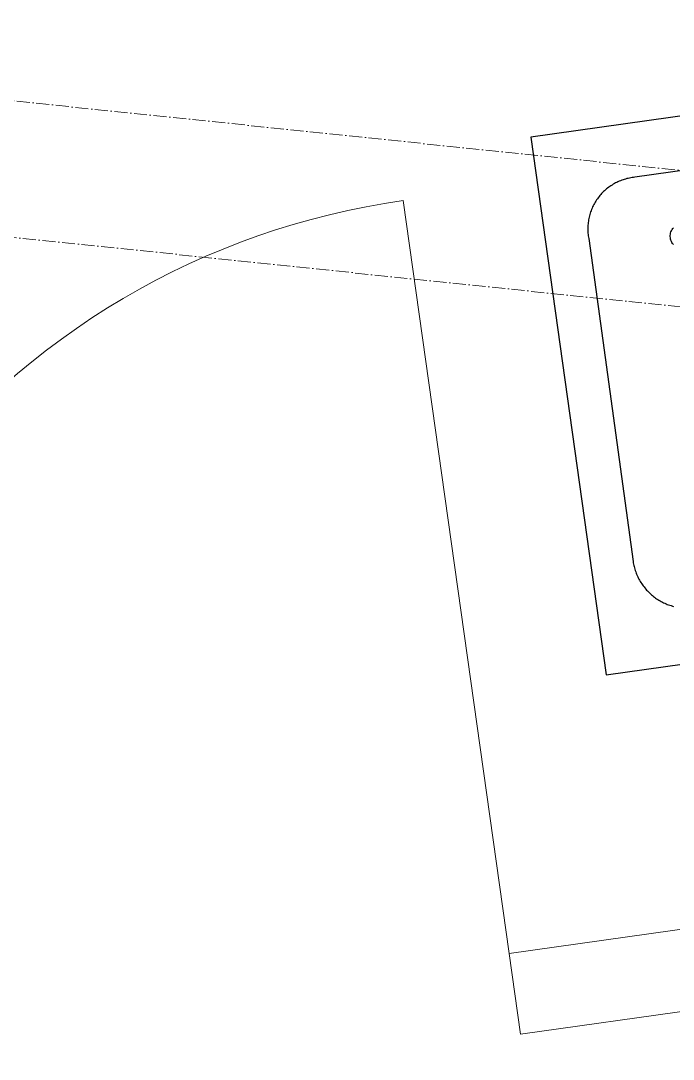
# Model space of a CAD drawing. Header units: millimetres. Extents: x -159872 to 386485, y -250577 to 158966.
# Drawn here: x 179347 to 179948, y 1545 to 2501 of the extents above; entities that cross this region are included whole.
import ezdxf

# ---------------------------------------------------------------- set-up
doc = ezdxf.new("R2010")
doc.units = ezdxf.units.MM
doc.linetypes.add('ACAD_ISO10W100', pattern=[18, 12, -3, 0, -3])
for name, color, linetype, lineweight in [('LDS-equipment-kitchen equipment', 3, 'Continuous', 13), ('LDS-struct-extg-ceiling beams', 252, 'ACAD_ISO10W100', 9), ('WS-SINK UNIT', 3, 'Continuous', 13), ('WS-SINK UNIT TRANS', 62, 'Continuous', 13)]:
    doc.layers.add(name, color=color, linetype=linetype, lineweight=lineweight)

# ---------------------------------------------------------------- blocks, each defined once
blk = doc.blocks.new('JANITORIAL SINK_1')
at = {"layer": 'WS-SINK UNIT', "lineweight": 25}
for points in [[(250, 700, 0), (-250, 700, 0), (-250, 0, 0), (250, 0, 0), (250, 700, 0)], [(-200, 370.34, 0), (-200, 89.83, 0), (-200.04, 88.59, 0), (-200.06, 87.34, 0), (-200.04, 86.1, 0), (-199.98, 84.86, 0), (-199.9, 83.61, 0), (-199.78, 82.38, 0), (-199.63, 81.14, 0), (-199.45, 79.91, 0), (-199.24, 78.68, 0), (-198.99, 77.46, 0), (-198.71, 76.25, 0), (-198.4, 75.05, 0), (-198.06, 73.85, 0), (-197.69, 72.66, 0), (-197.29, 71.48, 0), (-196.86, 70.32, 0), (-196.39, 69.16, 0), (-195.9, 68.02, 0), (-195.38, 66.89, 0), (-194.83, 65.78, 0), (-194.25, 64.68, 0), (-193.64, 63.59, 0), (-193, 62.52, 0), (-192.33, 61.47, 0), (-191.64, 60.44, 0), (-190.92, 59.42, 0), (-190.18, 58.42, 0), (-189.41, 57.45, 0), (-188.61, 56.49, 0), (-187.79, 55.56, 0), (-186.95, 54.64, 0), (-186.08, 53.75, 0), (-185.19, 52.88, 0), (-184.27, 52.04, 0), (-183.34, 51.22, 0), (-182.38, 50.42, 0), (-181.41, 49.65, 0), (-180.41, 48.91, 0), (-179.39, 48.19, 0), (-178.36, 47.5, 0), (-177.31, 46.83, 0), (-176.24, 46.19, 0), (-175.15, 45.58, 0), (-174.05, 45, 0), (-172.94, 44.45, 0), (-171.81, 43.93, 0), (-170.67, 43.44, 0), (-169.51, 42.97, 0), (-168.35, 42.54, 0), (-167.17, 42.14, 0), (-165.98, 41.77, 0), (-164.78, 41.43, 0), (-163.58, 41.12, 0), (-162.37, 40.84, 0), (-161.15, 40.59, 0), (-159.92, 40.38, 0), (-158.69, 40.2, 0), (-157.45, 40.05, 0), (-156.22, 39.93, 0), (-154.97, 39.85, 0), (-153.73, 39.79, 0), (-152.49, 39.77, 0), (-151.24, 39.79, 0), (-150, 39.83, 0), (150, 38.98, 0), (151.23, 39.01, 0), (152.46, 39.06, 0), (153.69, 39.15, 0), (154.91, 39.26, 0), (156.14, 39.41, 0), (157.35, 39.59, 0), (158.57, 39.79, 0), (159.78, 40.02, 0), (160.98, 40.29, 0), (162.17, 40.58, 0), (163.36, 40.9, 0), (164.54, 41.25, 0), (165.71, 41.63, 0), (166.87, 42.04, 0), (168.03, 42.48, 0), (169.17, 42.94, 0), (170.29, 43.44, 0), (171.41, 43.95, 0), (172.51, 44.5, 0), (173.6, 45.07, 0), (174.68, 45.67, 0), (175.74, 46.3, 0), (176.78, 46.95, 0), (177.81, 47.63, 0), (178.82, 48.33, 0), (179.82, 49.06, 0), (180.79, 49.81, 0), (181.75, 50.58, 0), (182.69, 51.38, 0), (183.6, 52.2, 0), (184.5, 53.04, 0), (185.38, 53.9, 0), (186.24, 54.79, 0), (187.07, 55.69, 0), (187.88, 56.62, 0), (188.67, 57.56, 0), (189.44, 58.53, 0), (190.18, 59.51, 0), (190.9, 60.51, 0), (191.59, 61.52, 0), (192.26, 62.56, 0), (192.9, 63.61, 0), (193.52, 64.67, 0), (194.11, 65.75, 0), (194.67, 66.85, 0), (195.21, 67.96, 0), (195.72, 69.08, 0), (196.2, 70.21, 0)]]:
    blk.add_polyline3d(points, dxfattribs=at)
at = {"layer": 'WS-SINK UNIT TRANS', "lineweight": 25}
blk.add_polyline3d([(-133.9, 116.33, 0), (-134.86, 115.76, 0), (-135.88, 115.28, 0), (-136.93, 114.9, 0), (-138.02, 114.63, 0), (-139.13, 114.46, 0), (-140.25, 114.41, 0), (-141.38, 114.46, 0), (-142.49, 114.63, 0), (-143.57, 114.9, 0), (-144.63, 115.28, 0), (-145.65, 115.76, 0), (-146.61, 116.33, 0), (-147.51, 117, 0), (-148.34, 117.76, 0), (-149.1, 118.59, 0)], dxfattribs=at)

msp = doc.modelspace()

# ---------------------------------------------------------------- linework, layer by layer
at = {"layer": 'LDS-equipment-kitchen equipment'}
for p, q in [((179797.16651, 1642.10338), (179699.74534, 2335.29103)), ((179797.16651, 1642.10338), (180650.23188, 1761.9939)), ((179807.60449, 1567.83327), (180586.39975, 1677.28581)), ((179807.60449, 1567.83327), (179797.16651, 1642.10338))]:
    msp.add_line(p, q, dxfattribs=at)
msp.add_arc((179797.16651, 1642.10338), 700, 98, 188, dxfattribs=at)
at = {"layer": 'LDS-struct-extg-ceiling beams'}
for p, q in [((182074.04424, 2142.31938), (177273.49524, 2642.42532)), ((182061.767, 2017.92377), (177261.218, 2518.0297))]:
    msp.add_line(p, q, dxfattribs=at)

# ---------------------------------------------------------------- block references
at = {"layer": 'LDS-equipment-kitchen equipment', "rotation": 277.9999999999102}
msp.add_blockref('JANITORIAL SINK_1', (179851.87801, 2146.16149), dxfattribs=at)

doc.saveas('drawing.dxf')
